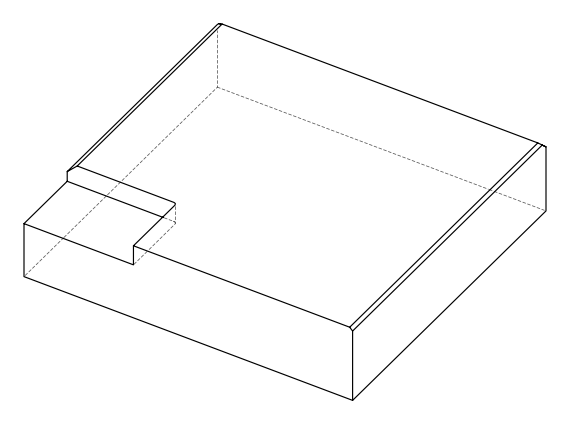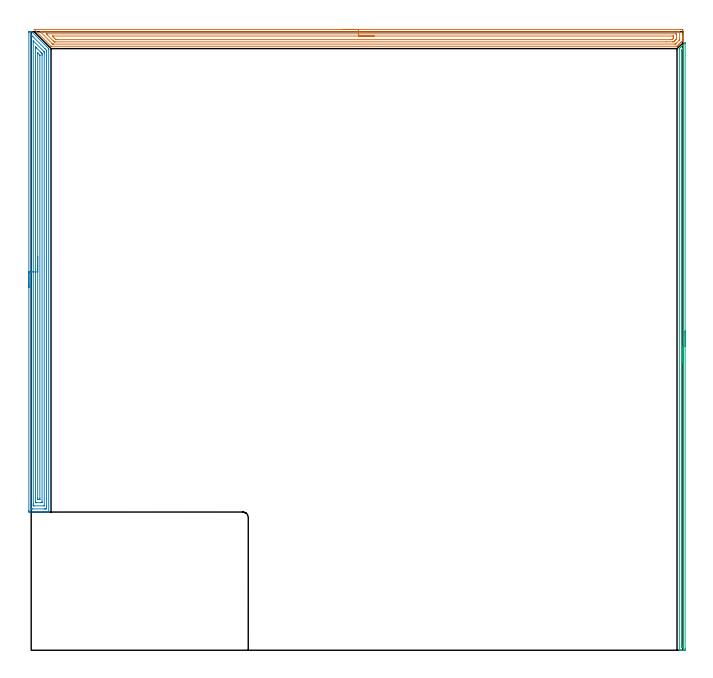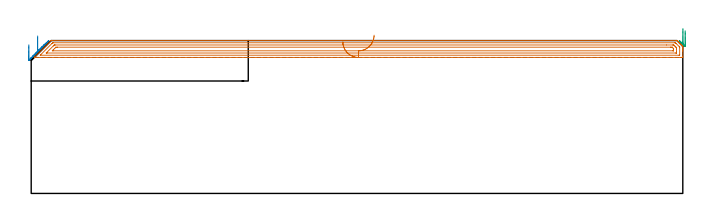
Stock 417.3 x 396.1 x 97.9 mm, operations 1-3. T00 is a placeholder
(PLAN: 4 operations, 1 tool changes, 148.5 min)
(1 AREA_MILL | FG_CHAMFER_SURFACE | UGT0205_001 | 13.36 min | 24344 mm3)
(2 AREA_MILL_1 | FG_CHAMFER_SURFACE_1 | UGT0205_001 | 12.36 min | 24819 mm3)
(3 AREA_MILL_2 | FG_CHAMFER_SURFACE_2 | UGT0205_001 | 6.35 min | 2641 mm3)
(4 MILL_CORNER_NOTCH_RECTANGULAR | CORNER_NOTCH_RECTANGULAR | NXT0201_008 | Follow Part, ap 1.5, ae 75% | 116.43 min | 318016 mm3)
(TOOL UGT0205_001 | Chamfer Mill 20 x 3 x 45 deg. | D20 FL50 Z2)
(TOOL NXT0201_008 | ENDMILL 6mm [2P460-0600-NA 1630] | D6 FL26 Z6)
(OP 1 AREA_MILL)
G17 G21 G94 G90
T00 M6
G54
G17 G0 G90 X199.6 Y397.6 S1061 M3
G43 Z107.9 H0
Z97.1
G94 G1 X199.638 Z96.228 F250.
X199.752 Z95.364
X199.941 Z94.512
X200.203 Z93.68
X200.537 Z92.874
X200.94 Z92.1
X201.409 Z91.364
X201.94 Z90.672
X202.529 Z90.029
X203.172 Z89.44
X203.864 Z88.908
X204.6 Z88.44
X205.374 Z88.037
X206.18 Z87.703
X207.012 Z87.441
X207.864 Z87.252
X208.728 Z87.138
X209.6 Z87.1
X416.165
X416.692 Y397.598 Z87.102
X417.213 Y397.594 Z87.104
X417.292 Y397.591 Z87.106
X417.3 Y397.076 Z87.62
Y393.53 Z91.164
Y392.964 Z91.732
Y392.643 Z92.053
Y392.078 Z92.618
Y391.757 Z92.938
Y390.909 Z93.791
Y390.889 Z93.81
Y390.505 Z94.193
X417.287 Y390.487 Z94.212
X417.051 Y390.251 Z94.449
X416.99 Y390.189 Z94.51
X416.785 Y389.983 Z94.713
X416.182 Y389.382 Z95.318
X416.097 Y389.296 Z95.402
X415.899 Y389.097 Z95.599
X415.313 Y388.513 Z96.187
X415.204 Y388.404 Z96.295
X415.012 Y388.21 Z96.486
X414.444 Y387.644 Z97.056
X414.312 Y387.511 Z97.187
X414.125 Y387.324 Z97.372
X414.014 Y387.213 Z97.485
X413.737 Y386.937 Z97.763
X413.639 Y386.841 Z97.859
X413.6 Y386.807 Z97.893
X413.121 Y386.8 Z97.9
X13.22
X12.7 Y386.802 Z97.898
X12.698
X2.062 Y397.438 Z87.26
X1.982 Y397.52 Z87.178
X1.914 Y397.591 Z87.105
X2.022 Y397.598 Z87.102
X2.062 Y397.6 Z87.1
X209.6
Y396.186 Z88.514
X414.907
X415.129 Y396.184 Z88.516
X415.238 Y396.181 Z88.519
X415.284 Y396.179 Z88.521
X415.29 Y396.147 Z88.553
X415.295 Y396.048 Z88.652
X415.3 Y395.8 Z88.9
X415.299 Y391.367 Z93.333
X415.295 Y391.118 Z93.582
X415.29 Y390.995 Z93.705
X415.275 Y390.937 Z93.763
X415.214 Y390.87 Z93.83
X415.063 Y390.714 Z93.986
X413.121 Y388.771 Z95.929
X412.838 Y388.491 Z96.209
X412.63 Y388.29 Z96.41
X412.557 Y388.221 Z96.479
X412.451 Y388.218 Z96.482
X412.229 Y388.214 Z96.486
X14.112
X13.886 Y388.216 Z96.484
X13.776 Y388.219 Z96.481
X13.752 Y388.221 Z96.479
X13.707 Y388.255 Z96.445
X13.597 Y388.36 Z96.34
X13.22 Y388.73 Z95.97
X6.079 Y395.871 Z88.829
X5.888 Y396.064 Z88.636
X5.836 Y396.119 Z88.581
X5.791 Y396.17 Z88.53
X5.862 Y396.179 Z88.521
X6.083 Y396.186 Z88.514
X209.6
Y394.772 Z89.928
X412.764 Y394.771 Z89.929
X413.121 Y394.769 Z89.931
X413.24 Y394.767 Z89.933
X413.278 Y394.765 Z89.935
X413.29 Y394.753 Z89.947
X413.293 Y394.712 Z89.988
X413.298 Y394.594 Z90.106
X413.3 Y394.416 Z90.284
Y394.239 Z90.461
Y392.466 Z92.234
X413.299 Y391.757 Z92.943
X413.297 Y391.582 Z93.118
X413.29 Y391.404 Z93.296
X413.121 Y391.224 Z93.476
X412.945 Y391.045 Z93.655
X412.771 Y390.87 Z93.83
X412.229 Y390.328 Z94.372
X412.056 Y390.156 Z94.544
X411.881 Y389.983 Z94.717
X411.605 Y389.716 Z94.984
X411.51 Y389.635 Z95.065
X411.336 Y389.633 Z95.067
X410.8 Y389.63 Z95.07
X406.83 Y389.628 Z95.072
X15.362 Y389.629 Z95.071
X15.005 Y389.63 Z95.07
X14.886 Y389.632 Z95.068
X14.795 Y389.635 Z95.065
X14.717 Y389.694 Z95.006
X14.42 Y389.983 Z94.717
X14.112 Y390.287 Z94.413
X9.984 Y394.416 Z90.284
X9.649 Y394.755 Z89.945
X9.647 Y394.766 Z89.934
X9.649 Y394.767 Z89.933
X10.185 Y394.771 Z89.929
X209.6 Y394.772 Z89.928
Y393.357 Z91.343
X410.618
X411.209 Y393.354 Z91.346
X411.276 Y393.351 Z91.349
X411.29 Y393.349 Z91.351
X411.293 Y393.33 Z91.37
X411.297 Y393.28 Z91.42
X411.299 Y393.08 Z91.62
X411.3 Y392.679 Z92.021
X411.299 Y392.218 Z92.482
X411.297 Y392.005 Z92.695
X411.292 Y391.899 Z92.801
X411.289 Y391.849 Z92.851
X411.268 Y391.824 Z92.876
X411.205 Y391.757 Z92.943
X410.827 Y391.376 Z93.324
X410.699 Y391.249 Z93.451
X410.594 Y391.148 Z93.552
X410.522 Y391.082 Z93.618
X410.484 Y391.05 Z93.65
X410.444 Y391.048 Z93.652
X410.267 Y391.045 Z93.655
X409.551 Y391.043 Z93.657
X409.377
X16.79
X16.615 Y391.044 Z93.656
X15.898 Y391.05 Z93.65
X15.802 Y391.059 Z93.641
X15.701 Y391.156 Z93.544
X15.496 Y391.356 Z93.344
X15.092 Y391.757 Z92.943
X15.005 Y391.843 Z92.857
X14.112 Y392.736 Z91.964
X13.773 Y393.078 Z91.622
X13.608 Y393.248 Z91.452
X13.528 Y393.333 Z91.367
X13.518 Y393.351 Z91.349
X14.286 Y393.357 Z91.343
X209.6
X210.472 Z91.381
X211.337 Z91.495
X212.188 Z91.683
X213.02 Z91.946
X213.826 Z92.28
X214.6 Z92.682
X215.336 Z93.151
X216.028 Z93.682
X216.671 Z94.272
X217.26 Z94.915
X217.792 Z95.607
X218.26 Z96.343
X218.663 Z97.117
X218.997 Z97.922
X219.259 Z98.754
X219.448 Z99.606
X219.562 Z100.471
X219.6 Z101.343
G0 Z107.9
M5
M2
(OP 2 AREA_MILL_1)
G17 G21 G94 G90
T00 M6
G54
G17 G0 G90 X-1.5 Y232.3 S1061 M3
G43 Z107.9 H0
Z95.2
G94 G1 Y232.338 Z94.328 F250.
Y232.452 Z93.464
Y232.641 Z92.612
Y232.903 Z91.78
Y233.237 Z90.974
Y233.64 Z90.2
Y234.108 Z89.464
Y234.64 Z88.772
Y235.229 Z88.129
Y235.872 Z87.54
Y236.564 Z87.008
Y237.3 Z86.54
Y238.074 Z86.137
Y238.88 Z85.803
Y239.712 Z85.541
Y240.563 Z85.352
Y241.428 Z85.238
Y242.3 Z85.2
Y395.769
X-1.497 Y395.931 Z85.203
X-1.491 Y396.098 Z85.205
X-1.27 Y396.1 Z85.426
X-0.933 Z85.762
X0.4 Z87.1
X0.846 Y395.655 Z87.543
X11.081 Y385.419 Z97.781
X11.197 Y385.295 Z97.889
X11.2 Y384.766 Z97.9
Y88.669
X11.197 Y88.51 Z97.888
X11.156 Y88.507 Z97.847
X10.77 Y88.5 Z97.47
X10.418 Z97.117
X9.743 Z96.438
X8.516 Z95.213
X7.964 Z94.658
X7.35 Z94.046
X-0.933 Y88.501 Z85.764
X-1.169 Y88.503 Z85.529
X-1.492 Y88.508 Z85.206
X-1.494 Y88.553 Z85.204
X-1.499 Y89.116 Z85.201
X-1.5 Y89.685 Z85.2
Y242.3
X-0.086 Z86.614
Y392.847
X-0.083 Y393.698 Z86.617
X-0.081 Y393.735 Z86.619
X-0.043 Y394.082 Z86.657
X0.349 Y393.698 Z87.049
X0.846 Y393.203 Z87.546
X1.246 Y392.804 Z87.946
X8.854 Y385.196 Z95.554
X9.282 Y384.766 Z95.982
X9.743 Y384.295 Z96.443
X9.781 Y383.872 Z96.481
X9.783 Y383.832 Z96.483
X9.786 Y382.979 Z96.486
Y91.753
X9.783 Y90.902 Z96.483
X9.781 Y90.865 Z96.481
X9.743 Y90.51 Z96.443
X9.252 Y90.502 Z95.952
X8.854 Y90.501 Z95.554
X8.365 Y90.5 Z95.065
X0.846 Y90.501 Z87.546
X0.355 Y90.503 Z87.055
X-0.043 Y90.51 Z86.657
X-0.081 Y90.902 Z86.619
X-0.083 Y90.942 Z86.617
X-0.086 Y91.796 Z86.614
Y242.3
X1.328 Z88.028
X1.329 Y389.641 Z88.029
X1.33 Y390.125 Z88.03
X1.332 Y390.242 Z88.032
X1.334 Y390.255 Z88.034
X1.376 Y390.219 Z88.076
X1.475 Y390.125 Z88.175
X7.964 Y383.635 Z94.664
X8.288 Y383.302 Z94.988
X8.365 Y383.22 Z95.065
X8.368 Y383.115 Z95.068
X8.37 Y382.979 Z95.07
X8.371 Y382.57 Z95.071
Y92.689
Y92.586
X8.368 Y92.536 Z95.068
X8.365 Y92.518 Z95.065
X8.339 Y92.51 Z95.039
X8.151 Y92.501 Z94.851
X1.736 Y92.5 Z88.436
X1.548 Y92.502 Z88.248
X1.423 Y92.506 Z88.123
X1.335 Y92.513 Z88.035
X1.332 Y92.553 Z88.032
X1.33 Y92.689 Z88.03
X1.329 Y93.098 Z88.029
X1.328 Y93.582 Z88.028
Y242.3
X2.743 Z89.443
Y385.659
X2.745 Y386.34 Z89.445
X2.747 Y386.377 Z89.447
X2.748 Y386.388 Z89.448
X2.758 Y386.381 Z89.458
X2.863 Y386.282 Z89.563
X3.073 Y386.077 Z89.773
X3.493 Y385.659 Z90.193
X6.172 Y382.979 Z92.872
X6.623 Y382.525 Z93.323
X6.842 Y382.302 Z93.542
X6.948 Y382.191 Z93.648
X6.95 Y382.086 Z93.65
X6.957 Y381.311 Z93.657
Y381.193
Y95.368
X6.955 Y94.594 Z93.655
X6.953 Y94.542 Z93.653
X6.951 Y94.519 Z93.651
X6.939 Y94.51 Z93.639
X6.833 Y94.506 Z93.533
X6.617 Y94.503 Z93.317
X6.185 Y94.5 Z92.885
X3.491 Z90.191
X3.073 Y94.502 Z89.773
X2.865 Y94.506 Z89.565
X2.762 Y94.51 Z89.462
X2.749 Y94.516 Z89.449
X2.747 Y94.533 Z89.447
X2.745 Y94.571 Z89.445
X2.743 Y95.251 Z89.443
Y95.368
Y242.3
X4.157 Z90.857
Y382.418
X4.158 Y382.485 Z90.858
X4.16 Y382.528 Z90.86
X4.161 Y382.53 Z90.861
X4.166 Y382.528 Z90.866
X4.195 Y382.503 Z90.895
X4.405 Y382.296 Z91.105
X4.616 Y382.086 Z91.316
X5.295 Y381.405 Z91.995
X5.504 Y381.193 Z92.204
X5.533 Y381.156 Z92.233
X5.537 Y381.129 Z92.237
X5.54 Y381.068 Z92.24
X5.542 Y380.944 Z92.242
Y97.155
X5.541 Y96.907 Z92.241
X5.537 Y96.657 Z92.237
X5.533 Y96.51 Z92.233
X5.458 Y96.507 Z92.158
X5.295 Y96.503 Z91.995
X5.057 Y96.5 Z91.757
X4.405 Y96.501 Z91.105
X4.165 Y96.503 Z90.865
X4.16 Y96.507 Z90.86
X4.159 Y96.509 Z90.859
X4.157 Y97.155 Z90.857
Y97.404
Y242.3
Y243.172 Z90.895
Y244.036 Z91.009
Y244.888 Z91.198
Y245.72 Z91.46
Y246.526 Z91.794
Y247.3 Z92.197
Y248.036 Z92.665
Y248.728 Z93.196
Y249.371 Z93.786
Y249.96 Z94.429
Y250.491 Z95.121
Y250.96 Z95.857
Y251.363 Z96.631
Y251.697 Z97.437
Y251.959 Z98.269
Y252.148 Z99.12
Y252.262 Z99.985
Y252.3 Z100.857
G0 Z107.9
M5
M2
(OP 3 AREA_MILL_2)
G17 G21 G94 G90
T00 M6
G54
G17 G0 G90 X418.8 Y204.5 S1061 M3
G43 Z107.9 H0
Z104.2
G94 G1 Y204.462 Z103.328 F250.
Y204.348 Z102.463
Y204.159 Z101.612
Y203.897 Z100.78
Y203.563 Z99.974
Y203.16 Z99.2
Y202.692 Z98.464
Y202.16 Z97.772
Y201.571 Z97.129
Y200.928 Z96.54
Y200.236 Z96.008
Y199.5 Z95.54
Y198.726 Z95.137
Y197.92 Z94.803
Y197.088 Z94.541
Y196.236 Z94.352
Y195.372 Z94.238
Y194.5 Z94.2
Y0.988
X418.799 Y0.62 Z94.201
X418.794 Y0.101 Z94.202
X418.791 Y0.008 Z94.205
X418.28 Y0. Z94.715
X417.736 Z95.261
X417.393 Z95.603
X416.85 Z96.147
X416.507 Z96.488
X415.821 Z97.178
X415.503 Z97.497
X415.13 Z97.861
X415.102 Y0.009 Z97.888
X415.1 Y0.173 Z97.9
Y384.806
X415.107 Y385.3 Z97.893
X415.126 Y385.326 Z97.874
X415.62 Y385.822 Z97.376
X415.971 Y386.171 Z97.029
X416.161 Y386.361 Z96.839
X416.393 Y386.593 Z96.606
X416.507 Y386.709 Z96.489
X416.837 Y387.037 Z96.163
X417.069 Y387.269 Z95.931
X417.286 Y387.487 Z95.712
X417.393 Y387.595 Z95.603
X417.836 Y388.037 Z95.163
X418.28 Y388.481 Z94.716
X418.723 Y388.923 Z94.276
X418.779 Y388.976 Z94.221
X418.795 Y388.983 Z94.204
X418.8 Y388.976 Z94.2
Y194.5
X417.386 Z95.614
X417.385 Y2.183 Z95.615
X417.384 Y2.073 Z95.616
X417.381 Y2.019 Z95.619
X417.38 Y2.013 Z95.62
X417.353 Y2.009 Z95.647
X417.279 Y2.005 Z95.721
X416.909 Y2.001 Z96.091
X416.652 Y2.004 Z96.348
X416.542 Y2.008 Z96.458
X416.524 Y2.01 Z96.476
X416.521 Y2.025 Z96.479
X416.518 Y2.076 Z96.482
X416.515 Y2.184 Z96.485
X416.514 Y2.399 Z96.486
Y383.906
X416.519 Y384.132 Z96.481
X416.521 Y384.238 Z96.479
X416.563 Y384.301 Z96.437
X416.691 Y384.436 Z96.309
X416.781 Y384.53 Z96.219
X417.056 Y384.807 Z95.944
X417.148 Y384.898 Z95.852
X417.226 Y384.975 Z95.774
X417.328 Y385.07 Z95.672
X417.36 Y385.099 Z95.64
X417.379 Y385.107 Z95.621
X417.386 Y384.807 Z95.614
Y194.5
Y193.628 Z95.652
Y192.764 Z95.766
Y191.912 Z95.955
Y191.08 Z96.217
Y190.274 Z96.551
Y189.5 Z96.954
Y188.764 Z97.423
Y188.072 Z97.954
Y187.429 Z98.543
Y186.84 Z99.186
Y186.308 Z99.878
Y185.84 Z100.614
Y185.437 Z101.388
Y185.103 Z102.194
Y184.841 Z103.026
Y184.652 Z103.878
Y184.538 Z104.743
Y184.5 Z105.614
G0 Z107.9
M5
M2
